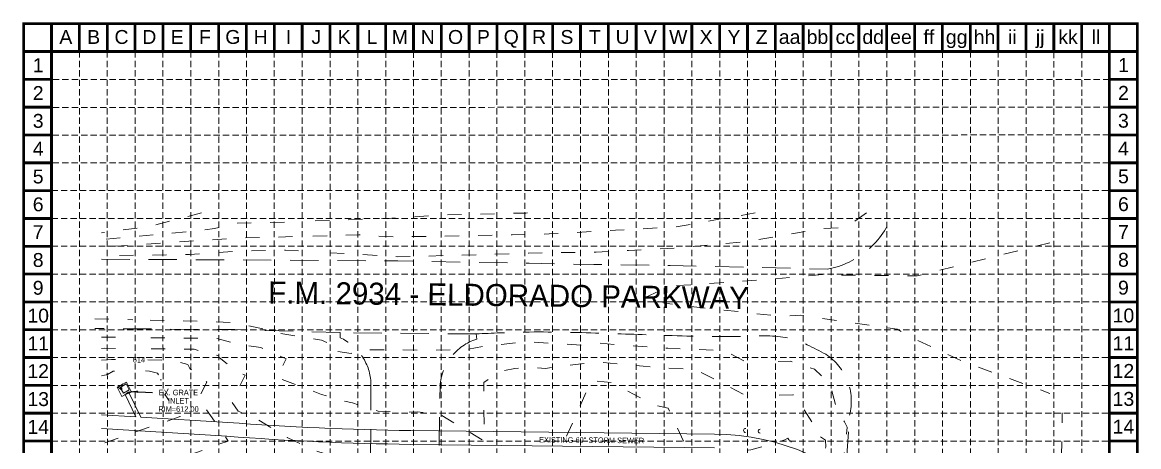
# Model space of a CAD drawing. Header units: feet. Extents: x 1898 to 2302, y -2928 to -2281.
# Drawn here: x 1897.6 to 2302.2, y -2434.9 to -2281 of the extents above; entities that cross this region are included whole.
import ezdxf
from ezdxf.enums import TextEntityAlignment as Align

# ---------------------------------------------------------------- set-up
doc = ezdxf.new("R2010")
doc.units = ezdxf.units.FT
doc.header["$MEASUREMENT"] = 0
for name, pattern in [('DGN Style 2', [17.110434, 10.26626, -6.844173]), ('DGN Style 5', [11.977304, 5.13313, -6.844173]), ('HIDDEN', [1.143, 0.762, -0.381])]:
    doc.linetypes.add(name, pattern=pattern)
doc.layers.add('BASE', color=7, linetype='Continuous')
doc.layers.add('GRID', color=254, linetype='HIDDEN')
for name, color, linetype, lineweight in [('Level 1', 7, 'Continuous', 0), ('Level 35', 7, 'Continuous', 0), ('Level 36', 7, 'Continuous', 0), ('Level 41', 7, 'Continuous', 0), ('Level 42', 7, 'Continuous', 0)]:
    doc.layers.add(name, color=color, linetype=linetype, lineweight=lineweight)
doc.styles.get("Standard").update_dxf_attribs({"font": 'ARIAL.TTF'})
doc.styles.add('Style-ENGINEERING', font='ENGINEERING.shx')
doc.styles.add('Style-ITALICS', font='ITALICS.shx')
doc.dimstyles.get("Standard").update_dxf_attribs({"dimtxt": 5.435334, "dimasz": 6.794168, "dimexe": 2.717667, "dimexo": 2.717667, "dimgap": 2.717667, "dimtad": 1, "dimdec": 4, "dimzin": 1, "dimdsep": 46, "dimtxsty": 'Style-ITALICS', "dimcen": 0, "dimadec": 0, "dimazin": 3, "dimtfac": 1, "dimtdec": 4, "dimtofl": 0, "dimtmove": 0, "dimatfit": 3, "dimfxl": 0, "dimtolj": 1, "dimtzin": 1, "dimarcsym": 0})

msp = doc.modelspace()

# ---------------------------------------------------------------- linework, layer by layer
at = {"layer": 'BASE', "color": 9}
msp.add_line((1908.22, -2291.57), (2291.59, -2291.57), dxfattribs=at)
at = {"layer": 'BASE', "const_width": 1.01}
for points in [[(1908.22, -2281.48), (1898.13, -2281.48)], [(1908.22, -2281.48), (1908.22, -2291.57)], [(1918.31, -2281.48), (1918.31, -2291.57)], [(1928.4, -2281.48), (1928.4, -2291.57)], [(1938.49, -2281.48), (1938.49, -2291.57)], [(1948.58, -2281.48), (1948.58, -2291.57)], [(1958.67, -2281.48), (1958.67, -2291.57)], [(1968.75, -2281.48), (1968.75, -2291.57)], [(1978.84, -2281.48), (1978.84, -2291.57)], [(1988.93, -2281.48), (1988.93, -2291.57)], [(1999.02, -2281.48), (1999.02, -2291.57)], [(2009.11, -2281.48), (2009.11, -2291.57)], [(2019.2, -2281.48), (2019.2, -2291.57)], [(2029.29, -2281.48), (2029.29, -2291.57)], [(2039.37, -2281.48), (2039.37, -2291.57)], [(2049.46, -2281.48), (2049.46, -2291.57)], [(2059.55, -2281.48), (2059.55, -2291.57)], [(2069.64, -2281.48), (2069.64, -2291.57)], [(2079.73, -2281.48), (2079.73, -2291.57)], [(2089.82, -2281.48), (2089.82, -2291.57)], [(2099.91, -2281.48), (2099.91, -2291.57)], [(2110, -2281.48), (2110, -2291.57)], [(2120.08, -2281.48), (2120.08, -2291.57)], [(2130.17, -2281.48), (2130.17, -2291.57)], [(2140.26, -2281.48), (2140.26, -2291.57)], [(2150.35, -2281.48), (2150.35, -2291.57)], [(2160.44, -2281.48), (2160.44, -2291.57)], [(2170.53, -2281.48), (2170.53, -2291.57)], [(2180.62, -2281.48), (2180.62, -2291.57)], [(2190.71, -2281.48), (2190.71, -2291.57)], [(2200.79, -2281.48), (2200.79, -2291.57)], [(2210.88, -2281.48), (2210.88, -2291.57)], [(2220.97, -2281.48), (2220.97, -2291.57)], [(2231.06, -2281.48), (2231.06, -2291.57)], [(2241.15, -2281.48), (2241.15, -2291.57)], [(2251.24, -2281.48), (2251.24, -2291.57)], [(2261.33, -2281.48), (2261.33, -2291.57)], [(2271.42, -2281.48), (2271.42, -2291.57)], [(2281.5, -2281.48), (2281.5, -2291.57)], [(2291.59, -2281.48), (2291.59, -2291.57)], [(1908.22, -2291.57), (1898.13, -2291.57)], [(2301.68, -2291.57), (2291.59, -2291.57)], [(1908.22, -2301.66), (1898.13, -2301.66)], [(2301.68, -2301.66), (2291.59, -2301.66)], [(1908.22, -2311.74), (1898.13, -2311.74)], [(2301.68, -2311.74), (2291.59, -2311.74)], [(1908.22, -2321.83), (1898.13, -2321.83)], [(2301.68, -2321.83), (2291.59, -2321.83)], [(1908.22, -2331.92), (1898.13, -2331.92)], [(2301.68, -2331.92), (2291.59, -2331.92)], [(1908.22, -2342.01), (1898.13, -2342.01)], [(2301.68, -2342.01), (2291.59, -2342.01)], [(1908.22, -2352.1), (1898.13, -2352.1)], [(2301.68, -2352.1), (2291.59, -2352.1)], [(1908.22, -2362.19), (1898.13, -2362.19)], [(2301.68, -2362.19), (2291.59, -2362.19)], [(1908.22, -2372.28), (1898.13, -2372.28)], [(2301.68, -2372.28), (2291.59, -2372.28)], [(1908.22, -2382.37), (1898.13, -2382.37)], [(2301.68, -2382.37), (2291.59, -2382.37)], [(1908.22, -2392.45), (1898.13, -2392.45)], [(2301.68, -2392.45), (2291.59, -2392.45)], [(1908.22, -2402.54), (1898.13, -2402.54)], [(2301.68, -2402.54), (2291.59, -2402.54)], [(1908.22, -2412.63), (1898.13, -2412.63)], [(2301.68, -2412.63), (2291.59, -2412.63)], [(1908.22, -2422.72), (1898.13, -2422.72)], [(2301.68, -2422.72), (2291.59, -2422.72)], [(1908.22, -2432.81), (1898.13, -2432.81)], [(2301.68, -2432.81), (2291.59, -2432.81)]]:
    msp.add_lwpolyline(points, dxfattribs=at)
for points in [[(2301.68, -2927.16), (2301.68, -2281.48), (1898.13, -2281.48), (1898.13, -2927.16)], [(2291.59, -2917.07), (2291.59, -2291.57), (1908.22, -2291.57), (1908.22, -2917.07)]]:
    msp.add_lwpolyline(points, close=True, dxfattribs=at)
at = {"layer": 'GRID', "color": 253, "linetype": 'HIDDEN', "lineweight": 0, "ltscale": 3}
for p, q in [((1918.4, -2876.71), (1918.35, -2291.95)), ((1928.53, -2876.71), (1928.41, -2291.95)), ((1938.59, -2876.71), (1938.5, -2291.98)), ((1948.73, -2876.72), (1948.58, -2291.99)), ((1958.73, -2876.72), (1958.69, -2291.91)), ((1968.76, -2876.72), (1968.79, -2291.93)), ((1978.92, -2876.72), (1978.87, -2291.97)), ((1989.05, -2876.72), (1988.94, -2291.96)), ((1999.06, -2876.72), (1999.06, -2291.97)), ((2009.17, -2876.73), (2009.16, -2291.97)), ((2019.2, -2876.73), (2019.22, -2291.97)), ((2029.29, -2876.73), (2029.35, -2291.99)), ((2039.37, -2876.73), (2039.37, -2291.57)), ((2049.46, -2876.73), (2049.46, -2291.57)), ((2059.55, -2876.73), (2059.55, -2291.57)), ((2069.64, -2876.74), (2069.64, -2291.57)), ((2079.73, -2876.74), (2079.73, -2291.57)), ((2089.82, -2876.74), (2089.82, -2291.57)), ((2099.91, -2876.74), (2099.91, -2291.57)), ((2110, -2876.74), (2110, -2291.57)), ((2120.08, -2876.74), (2120.08, -2291.57)), ((2130.17, -2876.74), (2130.17, -2291.57)), ((2140.26, -2876.75), (2140.26, -2291.57)), ((2150.35, -2876.75), (2150.35, -2291.57)), ((2160.44, -2876.75), (2160.44, -2291.57)), ((2170.53, -2876.75), (2170.53, -2291.57)), ((2180.62, -2876.75), (2180.62, -2291.57)), ((2190.75, -2876.73), (2190.71, -2291.57)), ((2200.83, -2876.68), (2200.79, -2291.57)), ((2210.91, -2876.8), (2210.88, -2291.57)), ((2221.09, -2876.71), (2221.02, -2291.34)), ((2231.13, -2876.81), (2231.11, -2291.34)), ((2241.23, -2876.69), (2241.19, -2291.34)), ((2251.33, -2876.66), (2251.28, -2291.34)), ((2261.4, -2876.74), (2261.37, -2291.34)), ((2271.51, -2876.88), (2271.46, -2291.34)), ((2281.61, -2876.85), (2281.55, -2291.34)), ((1908.68, -2301.72), (2291.43, -2301.67)), ((1908.67, -2311.84), (2291.43, -2311.76)), ((1908.62, -2321.9), (2291.59, -2321.83)), ((1908.6, -2331.98), (2291.59, -2331.92)), ((1908.22, -2342.01), (2291.59, -2342.01)), ((1908.22, -2352.1), (2291.59, -2352.1)), ((1908.22, -2362.19), (2291.59, -2362.19)), ((1908.22, -2372.28), (2291.59, -2372.28)), ((1908.22, -2382.37), (2291.59, -2382.37)), ((1908.22, -2392.45), (2291.59, -2392.45)), ((1908.22, -2402.54), (2291.59, -2402.54)), ((1908.22, -2412.63), (2291.59, -2412.63)), ((1908.22, -2422.72), (2291.59, -2422.72)), ((1908.22, -2432.81), (2291.59, -2432.81))]:
    msp.add_line(p, q, dxfattribs=at)
at = {"layer": 'Level 1', "color": 43, "linetype": 'DGN Style 5', "lineweight": 0, "flags": 128}
for points in [[(1962.57, -2350.1), (1943.72, -2355), (1926.27, -2357.29)], [(2080.73, -2350.1), (2080.04, -2350.15), (2051.13, -2350.77), (2031.51, -2352.05), (1999.23, -2353.17)], [(2163.2, -2350.1), (2134.29, -2355.19), (2112.64, -2356.35), (2106.57, -2356.72), (2088.55, -2357.72), (2080.66, -2357.91), (2075.11, -2358.06), (2032.19, -2358.79), (2019.62, -2358.03), (2001.8, -2358.53)], [(2203.54, -2350.1), (2195.86, -2355.47), (2187.44, -2355.71), (2161.36, -2360.31), (2133.86, -2362.89), (2117.25, -2363.67), (2105.6, -2364.33), (2092.73, -2364.46), (2081.11, -2364.74), (2040.91, -2365.85), (2033.46, -2365.98), (2003.89, -2364.2)], [(1992.58, -2353.41), (1986.42, -2353.62), (1974.41, -2353.89), (1967.32, -2355.73), (1960.69, -2356.6), (1924.98, -2359.88), (1923.75, -2359.74)], [(1995.57, -2358.7), (1974.77, -2359.28), (1931.36, -2362.15), (1926.27, -2362.22)], [(2269.97, -2360.96), (2238.73, -2368.73), (2221.93, -2372.96), (2195.46, -2372.68), (2188.22, -2372.43), (2170.39, -2374.02), (2132.38, -2376.63), (2122.58, -2381.11), (2129.61, -2382.48), (2132.23, -2383.02), (2137.86, -2383.85), (2173.08, -2387.63), (2179.6, -2387.14), (2183.79, -2387.85), (2214.63, -2392.27), (2219.95, -2395.32), (2238.69, -2404), (2269.97, -2415.56)], [(1997.76, -2363.83), (1992.97, -2363.55), (1975.3, -2364.04), (1958.2, -2365.17), (1926.27, -2365.64)], [(1923.9, -2388.55), (1937.66, -2388.84)], [(1943.93, -2388.98), (1962.93, -2389.39), (1974.81, -2389.89), (1987.61, -2392.79), (1989.15, -2393.53), (2005.99, -2396.2), (2008.17, -2397.18), (2007.38, -2398.78), (2011.18, -2400.22), (2016.81, -2401.13), (2018.4, -2400.08), (2022.27, -2399.73), (2033.35, -2399.74), (2041.72, -2399.95), (2056.02, -2399.64), (2056.48, -2400), (2065.56, -2398.38), (2079.93, -2396.84), (2100.4, -2398.03), (2106.67, -2397.25), (2112.33, -2397.78), (2131.5, -2399.14), (2151.81, -2399.99), (2159.98, -2404.18), (2165.59, -2404.11)], [(1926.27, -2395.13), (1937.98, -2395.27)], [(1944.14, -2395.34), (1968.08, -2395.61), (1975.06, -2397.51), (1984.04, -2398.93), (1993.26, -2403.07), (1989.92, -2409.82), (2006, -2415.9), (2013.19, -2418.19), (2017.3, -2418.99), (2023.91, -2421.08), (2026.55, -2421.94), (2035.35, -2422.36), (2040.89, -2422.26), (2048.82, -2423.09), (2065, -2432.76), (2064.87, -2411.62), (2070.59, -2407.57), (2076.12, -2406.57), (2080.71, -2406.08), (2087.26, -2406.46), (2105.82, -2404.14), (2122.58, -2405.72), (2131.66, -2406.37), (2141.29, -2406.77), (2160.2, -2416.49), (2165.49, -2416.34)], [(1926.27, -2399.26), (1927.28, -2399.18), (1938.03, -2399.3)], [(1944.3, -2399.37), (1959.96, -2399.55), (1968.66, -2401.92), (1968.94, -2402.48), (1975.34, -2407.61), (1978.35, -2408.97), (1975.57, -2414.57), (1973.48, -2418.53), (1975.88, -2421.95), (1982.06, -2424.5), (1993.66, -2431.52), (1993.66, -2431.52), (2002.51, -2435.94), (2023.8, -2442.67), (2032.32, -2445.41), (2035.01, -2445.54), (2046.75, -2445.34), (2048.44, -2445.51), (2058.74, -2451.67), (2079.36, -2475.69), (2090.59, -2473.86), (2094.19, -2451.37), (2094.2, -2432.58), (2103.67, -2411.2), (2104.97, -2411.04), (2111.15, -2411.62), (2126.86, -2419.92), (2131.62, -2420.9), (2142.25, -2443.41), (2145.12, -2443.27)], [(1926.27, -2403.55), (1929.98, -2403.25), (1936.64, -2403.32)], [(1943.1, -2403.4), (1951.84, -2403.5), (1957.66, -2405.08), (1958.39, -2406.56), (1958.39, -2406.56), (1964.51, -2411.47), (1961.43, -2417.3), (1972.28, -2432.81), (1965.69, -2435.13), (1946.14, -2442.32), (1926.27, -2442.61)], [(2171.53, -2404), (2175.83, -2403.88), (2184.76, -2406.78), (2190.32, -2412.29), (2192.3, -2419.52), (2192.9, -2420.46), (2193.07, -2421.74), (2193.55, -2423.46), (2195.54, -2425.82), (2196.53, -2427.74), (2195.81, -2436.99), (2194.4, -2437.99), (2192.65, -2437.41), (2191.92, -2443.94), (2196.38, -2445.28), (2200.09, -2443.89), (2202.04, -2444.44), (2205.93, -2449.22), (2206.8, -2450.62), (2211.68, -2455.3), (2214.57, -2460.17), (2218.86, -2464.06), (2223.93, -2468.98), (2225.93, -2469.8), (2226.03, -2467.89), (2224.59, -2459.09), (2224.39, -2458), (2222.7, -2456.09), (2222.16, -2455.65), (2222.42, -2455.62), (2222.85, -2455.46), (2223.72, -2456.64), (2225.11, -2458.01), (2225.47, -2458.21), (2243.54, -2465.41), (2248.16, -2468.02), (2251.54, -2469.92), (2250.6, -2476.92), (2250.82, -2483.56), (2256.21, -2494.59)], [(1942.28, -2407.42), (1943.72, -2407.44), (1946.66, -2408.24), (1947.84, -2410.65), (1947.84, -2410.65), (1950.93, -2413.13), (1949.37, -2416.07), (1954.86, -2423.91), (1924.81, -2434.44), (1924.56, -2434.55), (1924.13, -2434.44)], [(1926.27, -2409.13), (1928.55, -2408.7), (1930.59, -2407.48), (1932.68, -2407.31), (1936.52, -2407.36)], [(2171.96, -2416.16), (2176.85, -2416.03), (2177.67, -2416.29), (2178.17, -2416.79), (2178.35, -2417.45), (2184.03, -2426.24), (2184.47, -2429.67), (2187.98, -2432.02), (2188.7, -2432.49), (2188.76, -2434.96), (2188.76, -2434.96), (2188.76, -2434.96), (2187.27, -2448.36), (2195.78, -2450.92), (2196.12, -2451.23), (2196.47, -2451.81), (2201.1, -2459.31), (2203.06, -2461.19), (2205.39, -2471.25), (2206.76, -2474.77), (2201.39, -2486.16), (2211.36, -2494.37), (2219.31, -2499.25), (2225.58, -2502.18), (2225.96, -2494.71), (2226.54, -2485.4), (2228.85, -2486.69), (2238.21, -2491.15), (2242, -2493.19), (2249.87, -2498.76), (2250.23, -2507.17), (2250.45, -2513.64), (2255.05, -2523.05), (2261.67, -2525.3)], [(2151.99, -2442.93), (2155.73, -2442.74), (2160.71, -2436.09), (2161.68, -2436.05), (2173.94, -2432.42), (2175.07, -2431.79), (2175.44, -2432.38), (2176.23, -2432.87), (2177.08, -2447.63), (2182.82, -2450.93), (2182.62, -2452.78), (2183.1, -2452.92), (2185.19, -2454.85), (2188.01, -2459.59), (2179.42, -2454.68), (2167.14, -2457.25), (2155.82, -2457.81), (2144.2, -2459.5), (2146.85, -2482.36), (2175.21, -2504.5), (2183.21, -2513.77), (2194.68, -2527.22), (2200.96, -2528.94), (2210.65, -2529.82), (2211.24, -2530.46), (2223.24, -2534.96), (2225.12, -2535.12), (2225.24, -2533.58), (2225.64, -2527.39), (2226.02, -2519.97), (2226.15, -2517.87), (2237.02, -2523.96), (2237.79, -2524.32), (2243.62, -2527.45), (2249.44, -2530.01), (2249.92, -2539.32), (2250.05, -2542.37), (2258.66, -2546.86), (2259.26, -2547.25)]]:
    msp.add_lwpolyline(points, dxfattribs=at)
msp.add_lwpolyline([(1937.29, -2414.74), (1937.35, -2414.79), (1937.32, -2414.84), (1937.43, -2415), (1936.84, -2415.2), (1934.82, -2416.03), (1935.97, -2415.08), (1937, -2414.75), (1935.55, -2411.79), (1935.41, -2411.54), (1933.47, -2413.17), (1933.67, -2413.51), (1933.71, -2414.42), (1932.32, -2413.3), (1933.18, -2412.67), (1935.34, -2411.38), (1935.38, -2411.38), (1935.6, -2411.38), (1935.66, -2411.4)], close=True, dxfattribs=at)
at = {"layer": 'Level 35', "color": 7, "linetype": 'DGN Style 2', "lineweight": 0}
for p, q in [((2012.83, -2393.5), (2012.79, -2395.36)), ((2062.09, -2393.99), (2012.83, -2393.5)), ((2062.29, -2395.83), (2062.09, -2393.99)), ((2023.96, -2411.37), (2023.79, -2443.53)), ((2048.34, -2451.57), (2049, -2412.78)), ((2196.35, -2439.74), (2197.4, -2423.47))]:
    msp.add_line(p, q, dxfattribs=at)
at = {"layer": 'Level 35', "color": 7, "linetype": 'DGN Style 2', "lineweight": 0, "flags": 128}
for points in [[(1926.27, -2366.9), (1975.64, -2367.13), (2033.73, -2367.49), (2081.35, -2368.36), (2104.75, -2368.76), (2132.41, -2369.18), (2189.4, -2370.49)], [(2012.83, -2393.5), (1974.65, -2392.42), (1923.92, -2392.03)]]:
    msp.add_lwpolyline(points, dxfattribs=at)
at = {"layer": 'Level 35', "color": 7, "linetype": 'DGN Style 2', "lineweight": 0}
for centre, radius, start, end in [((2183.79, -2339.87), 31.13, 280.3792, 340.8071), ((2004.99, -2412.69), 19.01, 3.9843, 65.7794), ((2068.25, -2414.19), 19.3, 107.9918, 175.7942), ((2177.77, -2418.37), 20.28, 345.4263, 417.0405)]:
    msp.add_arc(centre, radius, start, end, dxfattribs=at)
msp.add_spline([(2062.09, -2393.99), (2079.63, -2393.32), (2107.1, -2393.73), (2131.39, -2394.52), (2159.82, -2394.83), (2175.12, -2395.49), (2188.81, -2401.36)], degree=3, dxfattribs=at)
at = {"layer": 'Level 41', "color": 5, "linetype": 'DGN Style 2', "lineweight": 0}
for p, q in [((1932.05, -2413.28), (1935.44, -2411.46)), ((1932.05, -2413.28), (1933.69, -2416.64)), ((1933.13, -2413.37), (1935.2, -2412.13)), ((1933.13, -2413.37), (1934.29, -2415.47)), ((1933.69, -2416.64), (1937.08, -2414.82)), ((1934.29, -2415.47), (1936.37, -2414.23)), ((1935.2, -2412.13), (1936.37, -2414.23)), ((1935.44, -2411.46), (1937.08, -2414.82))]:
    msp.add_line(p, q, dxfattribs=at)
at = {"layer": 'Level 41', "color": 5, "linetype": 'Continuous', "lineweight": 0}
for p, q in [((1934.95, -2415.96), (1938.82, -2424.07)), ((1936.27, -2415.25), (1940.53, -2424.17)), ((1938.82, -2424.07), (1926.27, -2423.32)), ((1972.06, -2426.06), (1940.53, -2424.17)), ((1971.76, -2431.05), (1926.27, -2428.33)), ((2148.48, -2430.28), (2038.39, -2429.02)), ((2148.43, -2435.28), (2038.33, -2434.02))]:
    msp.add_line(p, q, dxfattribs=at)
at = {"layer": 'Level 41', "color": 7, "linetype": 'DGN Style 5', "lineweight": 0}
msp.add_line((2274.27, -2438.18), (2274.44, -2422.64), dxfattribs=at)
at = {"layer": 'Level 41', "color": 5, "linetype": 'Continuous', "lineweight": 0}
for centre, radius, start, end in [((2049.76, -1431.59), 997.5, 265.53234, 269.34641), ((2049.76, -1431.59), 1002.5, 265.53234, 269.34641), ((2147.48, -2517.77), 87.5, 359.3464, 449.3464), ((2159.78, -2429.01), 0.749, 87.3311, 267.3311), ((2165.04, -2429.26), 0.749, 87.3541, 267.3541)]:
    msp.add_arc(centre, radius, start, end, dxfattribs=at)

# ---------------------------------------------------------------- texts
at = {"layer": 'BASE'}
for s, height, p in [('A', 5.04, (1913.39, -2286.29)), ('B', 5.04, (1923.48, -2286.29)), ('C', 5.04, (1933.57, -2286.29)), ('D', 5.04, (1943.65, -2286.29)), ('E', 5.04, (1953.74, -2286.29)), ('F', 5.04, (1963.83, -2286.29)), ('G', 5.04, (1973.92, -2286.29)), ('H', 5.04, (1984.01, -2286.29)), ('I', 5.04, (1994.1, -2286.29)), ('J', 5.04, (2004.19, -2286.29)), ('K', 5.04, (2014.28, -2286.29)), ('L', 5.04, (2024.36, -2286.29)), ('M', 5.04, (2034.45, -2286.29)), ('N', 5.04, (2044.54, -2286.29)), ('O', 5.04, (2054.63, -2286.29)), ('P', 5.04, (2064.72, -2286.29)), ('Q', 5.04, (2074.81, -2286.29)), ('R', 5.04, (2084.9, -2286.29)), ('S', 5.04, (2094.99, -2286.29)), ('T', 5.04, (2105.07, -2286.29)), ('U', 5.04, (2115.16, -2286.29)), ('V', 5.04, (2125.25, -2286.29)), ('W', 5.04, (2135.34, -2286.29)), ('X', 5.04, (2145.43, -2286.29)), ('Y', 5.04, (2155.52, -2286.29)), ('Z', 5.04, (2165.61, -2286.29)), ('aa', 5.044, (2175.69, -2286.29)), ('bb', 5.044, (2185.78, -2286.29)), ('cc', 5.044, (2195.87, -2286.29)), ('dd', 5.044, (2205.96, -2286.29)), ('ee', 5.044, (2216.05, -2286.29)), ('ff', 5.044, (2226.14, -2286.29)), ('gg', 5.044, (2236.23, -2286.29)), ('hh', 5.044, (2246.32, -2286.29)), ('ii', 5.044, (2256.4, -2286.29)), ('jj', 5.044, (2266.49, -2286.29)), ('kk', 5.044, (2276.58, -2286.29)), ('ll', 5.044, (2286.67, -2286.29)), ('1', 5.04, (1903.36, -2296.5)), ('1', 5.04, (1903.37, -2296.54)), ('1', 5.04, (2296.66, -2296.48)), ('2', 5.04, (1903.37, -2306.63)), ('2', 5.04, (2296.66, -2306.57)), ('3', 5.04, (2296.66, -2316.66)), ('3', 5.04, (1903.37, -2316.72)), ('4', 5.04, (1903.37, -2326.81)), ('4', 5.04, (2296.66, -2326.74)), ('5', 5.04, (1903.37, -2336.9)), ('5', 5.04, (2296.66, -2336.83)), ('6', 5.04, (1903.37, -2346.98)), ('6', 5.04, (2296.66, -2346.92)), ('7', 5.04, (2296.66, -2357.01)), ('7', 5.04, (1903.37, -2357.07)), ('8', 5.04, (1903.37, -2367.16)), ('8', 5.04, (2296.66, -2367.1)), ('9', 5.04, (1903.37, -2377.25)), ('9', 5.04, (2296.66, -2377.19)), ('10', 5.044, (1903.37, -2387.34)), ('10', 5.044, (2296.66, -2387.28)), ('11', 5.044, (1903.37, -2397.43)), ('11', 5.044, (2296.66, -2397.37)), ('12', 5.044, (1903.36, -2407.47)), ('12', 5.044, (2296.65, -2407.41)), ('13', 5.044, (1903.37, -2417.61)), ('13', 5.044, (2296.66, -2417.54)), ('14', 5.044, (1903.37, -2427.69)), ('14', 5.044, (2296.66, -2427.63))]:
    msp.add_text(s, height=height, dxfattribs=at).set_placement(p, align=Align.MIDDLE_CENTER)
at = {"layer": 'Level 1', "color": 43, "linetype": 'DGN Style 5', "lineweight": 0, "insert": (1939.89, -2403.36), "char_height": 2, "width": 510, "attachment_point": 5, "rotation": 359.3434, "line_spacing_factor": 0.9, "style": 'Style-ENGINEERING'}
msp.add_mtext('614', dxfattribs=at)
at = {"layer": 'Level 36', "color": 7, "linetype": 'Continuous', "lineweight": 0, "insert": (2073.84, -2380), "char_height": 8, "width": 2040, "attachment_point": 5, "rotation": 359.3464, "line_spacing_factor": 0.9, "style": 'Style-ENGINEERING'}
msp.add_mtext('F.M. 2934 - ELDORADO PARKWAY', dxfattribs=at)
at = {"layer": 'Level 42', "color": 5, "linetype": 'Continuous', "lineweight": 0, "style": 'Style-ENGINEERING'}
msp.add_text('EXISTING 60" STORM SEWER', height=2, rotation=359.5, dxfattribs=at).set_placement((2103.93, -2432.5), align=Align.MIDDLE_CENTER)
at = {"layer": 'Level 42', "color": 5, "linetype": 'Continuous', "lineweight": 0, "insert": (1954.21, -2418.24), "char_height": 2, "width": 510, "attachment_point": 5, "line_spacing_factor": 0.9, "style": 'Style-ENGINEERING'}
msp.add_mtext('EX. GRATE\\PINLET\\PRIM=612.00', dxfattribs=at)

# ---------------------------------------------------------------- leaders
at = {"layer": 'Level 42', "color": 5, "linetype": 'Continuous', "lineweight": 0}
msp.add_leader([(1937.08, -2414.82), (1944.82, -2415.24)], dimstyle='Standard', override={"dimtxt": 2, "dimasz": 2.5, "dimexe": 1, "dimexo": 1, "dimgap": 1, "dimtad": 0, "dimzin": 8, "dimtxsty": 'Style-ENGINEERING', "dimse1": 1, "dimse2": 1, "dimclrd": 4, "dimaunit": 1, "dimadec": 4, "dimtolj": 0, "dimtzin": 0}, dxfattribs=at)

doc.saveas('drawing.dxf')
